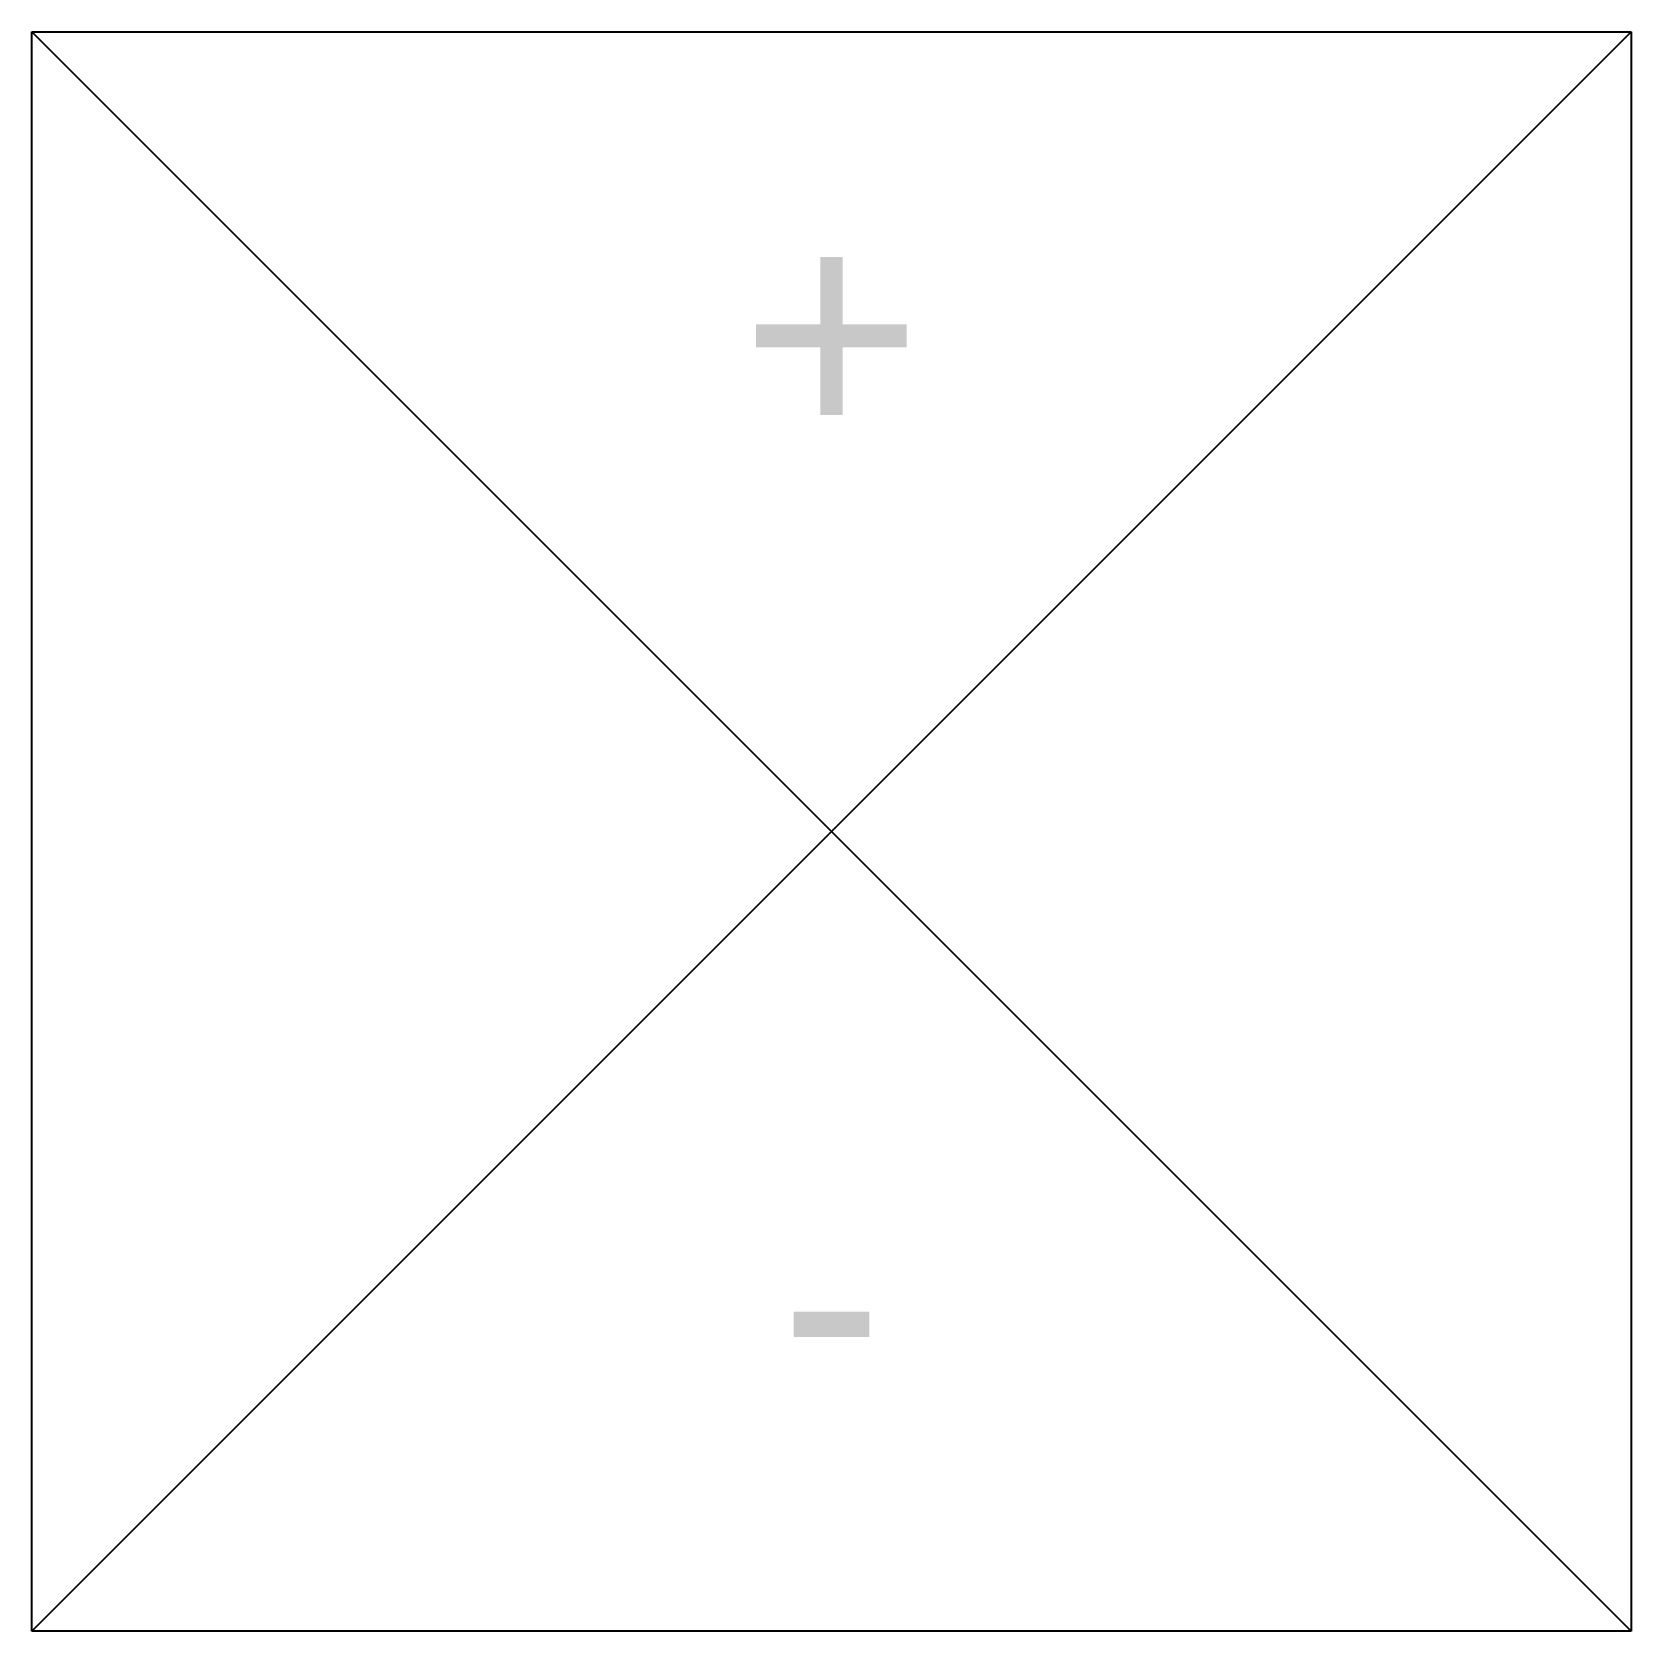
# Model space of a CAD drawing. Header units: millimetres. Extents: x -450 to 450, y -450 to 450.
import ezdxf
from ezdxf.enums import TextEntityAlignment as Align

# ---------------------------------------------------------------- set-up
doc = ezdxf.new("R2010")
doc.units = ezdxf.units.MM
doc.styles.add('EHS_Text', font='arial.ttf')

msp = doc.modelspace()

# ---------------------------------------------------------------- linework, layer by layer
at = {"color": 0, "linetype": 'ByBlock', "lineweight": -2}
for p, q in [((-450, 450), (450, 450)), ((-450, -450), (-450, 450)), ((-450, 450), (450, -450)), ((450, 450), (-450, -450)), ((450, 450), (450, -450)), ((450, -450), (-450, -450))]:
    msp.add_line(p, q, dxfattribs=at)

# ---------------------------------------------------------------- texts
at = {"color": 0, "linetype": 'ByBlock', "lineweight": -2, "style": 'EHS_Text'}
for s, p in [('+', (0, 281.04)), ('-', (0, -263.19))]:
    msp.add_text(s, height=125, dxfattribs=at).set_placement(p, align=Align.MIDDLE_CENTER)

doc.saveas('drawing.dxf')
